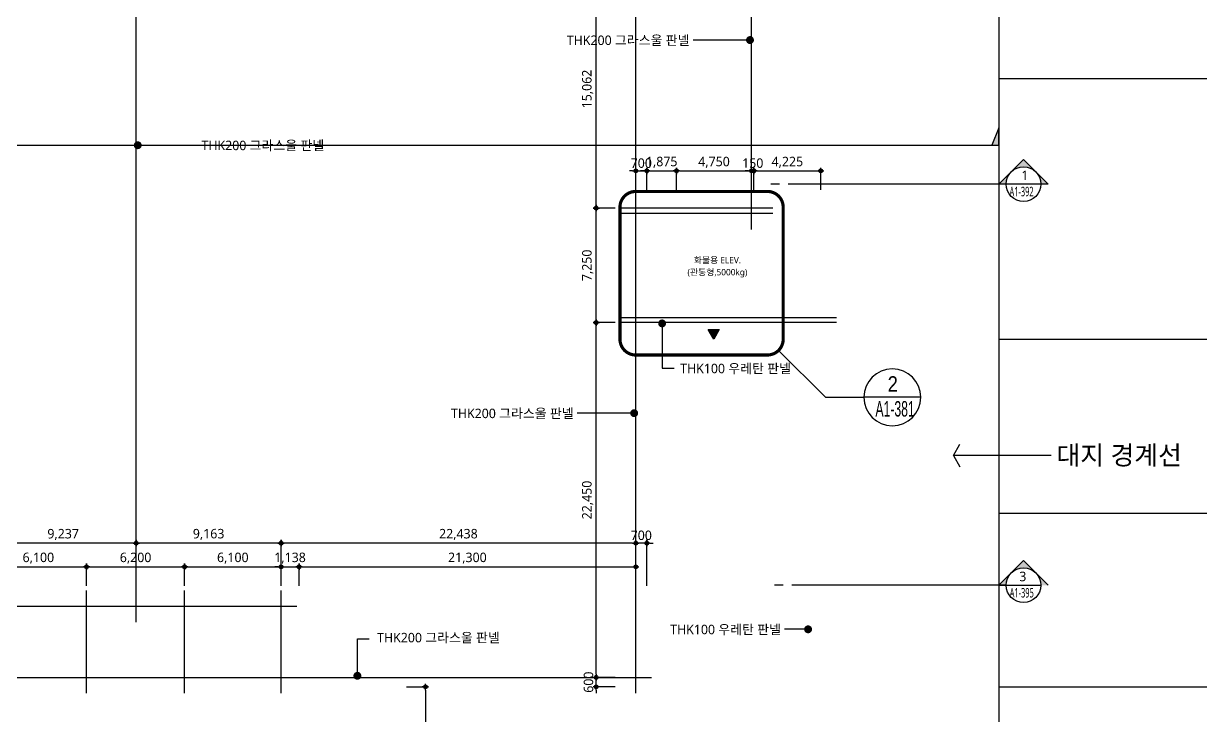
# Model space of a CAD drawing. Header units: millimetres. Extents: x 45782458 to 46215946, y 191740 to 1509539.
# Drawn here: x 46081348 to 46155791, y 1251542 to 1295327 of the extents above; entities that cross this region are included whole.
import ezdxf
from ezdxf.enums import TextEntityAlignment as Align

# ---------------------------------------------------------------- set-up
doc = ezdxf.new("R2010")
doc.units = ezdxf.units.MM
doc.header["$LTSCALE"] = 1000
doc.header["$MEASUREMENT"] = 0
doc.header["$PDSIZE"] = -10
doc.linetypes.add('CEN', pattern=[62, 60, -1, 0, -1])
doc.linetypes.add('SYM$0$DASHDOT', pattern=[1, 0.5, -0.25, 0, -0.25])
doc.layers.get('0').update_dxf_attribs({"linetype": 'CONTINUOUS'})
doc.layers.get('Defpoints').update_dxf_attribs({"color": 171, "linetype": 'CONTINUOUS'})
for name, color, linetype in [('cen', 14, 'CONTINUOUS'), ('Center(AR)', 30, 'CEN'), ('DIM', 7, 'CONTINUOUS'), ('LED', 7, 'CONTINUOUS'), ('NDIM', 7, 'CONTINUOUS'), ('SYM', 7, 'CONTINUOUS'), ('TEXT(MIN)', 7, 'CONTINUOUS'), ('TEXT(노트)', 7, 'CONTINUOUS'), ('구간정리', 6, 'CONTINUOUS'), ('구간정리-TEXT', 3, 'CONTINUOUS')]:
    doc.layers.add(name, color=color, linetype=linetype)
doc.styles.add('CGS', font='cgse', dxfattribs={"bigfont": 'cgs'})
doc.styles.add('SYM$0$ARIAL', font='arial.ttf')
doc.styles.add('SYM$0$돋움', font='', dxfattribs={"width": 0.9})
doc.styles.add('TE', font='malgun_0.ttf')
doc.styles.add('나눔바른고딕', font='NanumBarunGothic.ttf')
doc.styles.get('SYM$0$돋움').set_extended_font_data('Dotum')
doc.dimstyles.new('BA', dxfattribs={"dimscale": 500, "dimtxt": 3, "dimasz": 1, "dimexe": 1, "dimexo": 5, "dimgap": 0.9, "dimtad": 1, "dimdec": 0, "dimdsep": 46, "dimlunit": 6, "dimtxsty": 'TE', "dimblk": 'DDD', "dimcen": 2.5, "dimclrd": 256, "dimclre": 256, "dimclrt": 3, "dimazin": 2, "dimtfac": 1, "dimtdec": 0, "dimtix": 1, "dimtmove": 2, "dimatfit": 3, "dimldrblk": 'DDD', "dimfxl": 1, "dimtolj": 1, "dimtzin": 0, "dimarcsym": 2})
doc.dimstyles.new('NDIM 1200', dxfattribs={"dimscale": 500, "dimtxt": 3, "dimasz": 1, "dimexe": 2, "dimexo": 2, "dimgap": 1, "dimtad": 1, "dimdec": 0, "dimdsep": 46, "dimtxsty": 'CGS', "dimblk": 'DOT0', "dimcen": 1, "dimdle": 8, "dimclrd": 2, "dimclre": 2, "dimclrt": 2, "dimadec": 0, "dimazin": 0, "dimtfac": 1, "dimtdec": 0, "dimtix": 1, "dimtmove": 2, "dimatfit": 3, "dimldrblk": 'DOT0', "dimfxl": 1, "dimtolj": 1, "dimtzin": 0, "dimlwd": -1, "dimlwe": -1, "dimarcsym": 0})

# ---------------------------------------------------------------- blocks, each defined once
blk = doc.blocks.new('A$C04b5f2bb')
at = {"layer": 'SYM', "ltscale": 10000}
h = blk.add_hatch(color=256, dxfattribs=at)
h.dxf.hatch_style = 1
h.paths.add_polyline_path([(2000, 0), (0, 0), (1000, 1732)])
blk.add_lwpolyline([(2000, 0), (0, 0), (1000, 1732), (2000, 0)], dxfattribs=at)
blk = doc.blocks.new('DDD')
at = {"layer": 'DIM', "color": 0}
for p, q in [((-1, 0), (1, 0)), ((0, -1), (0, 1))]:
    blk.add_line(p, q, dxfattribs=at)
for radius in [0.6, 0.3]:
    blk.add_circle((0, 0), radius, dxfattribs=at)
blk = doc.blocks.new('*D472')
at = {"layer": 'Defpoints', "color": 0, "ltscale": 0.4, "transparency": 16777216}
for p in [(46079235, 1262451), (46079235, 1259451), (46088472, 1259451)]:
    blk.add_point(p, dxfattribs=at)
at = {"layer": 'NDIM', "lineweight": -2, "ltscale": 0.4, "transparency": 16777216}
for p, q in [((46079235, 1259751), (46079235, 1262651)), ((46088472, 1259751), (46088472, 1262651)), ((46088272, 1262451), (46079435, 1262451))]:
    blk.add_line(p, q, dxfattribs=at)
at = {"layer": 'NDIM', "lineweight": -2, "ltscale": 0.4, "transparency": 16777216, "xscale": 200, "yscale": 200, "zscale": 200, "rotation": 180}
blk.add_blockref('DDD', (46079235, 1262451), dxfattribs=at)
at = {"layer": 'NDIM', "lineweight": -2, "ltscale": 0.4, "transparency": 16777216, "xscale": 200, "yscale": 200, "zscale": 200}
blk.add_blockref('DDD', (46088472, 1262451), dxfattribs=at)
at = {"layer": 'NDIM', "color": 3, "ltscale": 0.4, "transparency": 16777216, "insert": (46083854, 1262992), "char_height": 600, "attachment_point": 5, "style": 'TE'}
blk.add_mtext('\\A1;9,237', dxfattribs=at)
blk = doc.blocks.new('*D480')
at = {"layer": 'Defpoints', "color": 0, "ltscale": 0.4, "transparency": 16777216}
for p in [(46091535, 1260951), (46085335, 1259451), (46091535, 1259451)]:
    blk.add_point(p, dxfattribs=at)
at = {"layer": 'NDIM', "lineweight": -2, "ltscale": 0.4, "transparency": 16777216}
for p, q in [((46085335, 1259751), (46085335, 1261151)), ((46091535, 1259751), (46091535, 1261151)), ((46085535, 1260951), (46091335, 1260951))]:
    blk.add_line(p, q, dxfattribs=at)
at = {"layer": 'NDIM', "lineweight": -2, "ltscale": 0.4, "transparency": 16777216, "xscale": 200, "yscale": 200, "zscale": 200, "rotation": 180}
blk.add_blockref('DDD', (46085335, 1260951), dxfattribs=at)
at = {"layer": 'NDIM', "lineweight": -2, "ltscale": 0.4, "transparency": 16777216, "xscale": 200, "yscale": 200, "zscale": 200}
blk.add_blockref('DDD', (46091535, 1260951), dxfattribs=at)
at = {"layer": 'NDIM', "color": 3, "ltscale": 0.4, "transparency": 16777216, "insert": (46088435, 1261492), "char_height": 600, "attachment_point": 5, "style": 'TE'}
blk.add_mtext('\\A1;6,200', dxfattribs=at)
blk = doc.blocks.new('*D481')
at = {"layer": 'Defpoints', "color": 0, "ltscale": 0.4, "transparency": 16777216}
for p in [(46085335, 1260951), (46079235, 1259451), (46085335, 1259451)]:
    blk.add_point(p, dxfattribs=at)
at = {"layer": 'NDIM', "lineweight": -2, "ltscale": 0.4, "transparency": 16777216}
for p, q in [((46079235, 1259751), (46079235, 1261151)), ((46085335, 1259751), (46085335, 1261151)), ((46079435, 1260951), (46085135, 1260951))]:
    blk.add_line(p, q, dxfattribs=at)
at = {"layer": 'NDIM', "lineweight": -2, "ltscale": 0.4, "transparency": 16777216, "xscale": 200, "yscale": 200, "zscale": 200, "rotation": 180}
blk.add_blockref('DDD', (46079235, 1260951), dxfattribs=at)
at = {"layer": 'NDIM', "lineweight": -2, "ltscale": 0.4, "transparency": 16777216, "xscale": 200, "yscale": 200, "zscale": 200}
blk.add_blockref('DDD', (46085335, 1260951), dxfattribs=at)
at = {"layer": 'NDIM', "color": 3, "ltscale": 0.4, "transparency": 16777216, "insert": (46082285, 1261493), "char_height": 600, "attachment_point": 5, "style": 'TE'}
blk.add_mtext('\\A1;6,100', dxfattribs=at)
blk = doc.blocks.new('*D482')
at = {"layer": 'Defpoints', "color": 0, "ltscale": 0.4, "transparency": 16777216}
for p in [(46097635, 1260951), (46091535, 1259451), (46097635, 1259451)]:
    blk.add_point(p, dxfattribs=at)
at = {"layer": 'NDIM', "lineweight": -2, "ltscale": 0.4, "transparency": 16777216}
for p, q in [((46091535, 1259751), (46091535, 1261151)), ((46097635, 1259751), (46097635, 1261151)), ((46091735, 1260951), (46097435, 1260951))]:
    blk.add_line(p, q, dxfattribs=at)
at = {"layer": 'NDIM', "lineweight": -2, "ltscale": 0.4, "transparency": 16777216, "xscale": 200, "yscale": 200, "zscale": 200, "rotation": 180}
blk.add_blockref('DDD', (46091535, 1260951), dxfattribs=at)
at = {"layer": 'NDIM', "lineweight": -2, "ltscale": 0.4, "transparency": 16777216, "xscale": 200, "yscale": 200, "zscale": 200}
blk.add_blockref('DDD', (46097635, 1260951), dxfattribs=at)
at = {"layer": 'NDIM', "color": 3, "ltscale": 0.4, "transparency": 16777216, "insert": (46094585, 1261493), "char_height": 600, "attachment_point": 5, "style": 'TE'}
blk.add_mtext('\\A1;6,100', dxfattribs=at)
blk = doc.blocks.new('*D486')
at = {"layer": 'Defpoints', "color": 0, "ltscale": 0.4, "transparency": 16777216}
for p in [(46088472, 1262451), (46088472, 1259451), (46097635, 1259451)]:
    blk.add_point(p, dxfattribs=at)
at = {"layer": 'NDIM', "lineweight": -2, "ltscale": 0.4, "transparency": 16777216}
for p, q in [((46088472, 1259751), (46088472, 1262651)), ((46097635, 1259751), (46097635, 1262651)), ((46097435, 1262451), (46088672, 1262451))]:
    blk.add_line(p, q, dxfattribs=at)
at = {"layer": 'NDIM', "lineweight": -2, "ltscale": 0.4, "transparency": 16777216, "xscale": 200, "yscale": 200, "zscale": 200, "rotation": 180}
blk.add_blockref('DDD', (46088472, 1262451), dxfattribs=at)
at = {"layer": 'NDIM', "lineweight": -2, "ltscale": 0.4, "transparency": 16777216, "xscale": 200, "yscale": 200, "zscale": 200}
blk.add_blockref('DDD', (46097635, 1262451), dxfattribs=at)
at = {"layer": 'NDIM', "color": 3, "ltscale": 0.4, "transparency": 16777216, "insert": (46093054, 1262993), "char_height": 600, "attachment_point": 5, "style": 'TE'}
blk.add_mtext('\\A1;9,163', dxfattribs=at)
blk = doc.blocks.new('*D492')
at = {"layer": 'Defpoints', "color": 0, "ltscale": 0.4, "transparency": 16777216}
for p in [(46098772, 1260951), (46097635, 1259451), (46098772, 1259451)]:
    blk.add_point(p, dxfattribs=at)
at = {"layer": 'NDIM', "lineweight": -2, "ltscale": 0.4, "transparency": 16777216}
for p, q in [((46097635, 1259751), (46097635, 1261151)), ((46098772, 1259751), (46098772, 1261151)), ((46097435, 1260951), (46097235, 1260951)), ((46097635, 1260951), (46098772, 1260951)), ((46098972, 1260951), (46099172, 1260951))]:
    blk.add_line(p, q, dxfattribs=at)
at = {"layer": 'NDIM', "lineweight": -2, "ltscale": 0.4, "transparency": 16777216, "xscale": 200, "yscale": 200, "zscale": 200}
blk.add_blockref('DDD', (46097635, 1260951), dxfattribs=at)
at = {"layer": 'NDIM', "lineweight": -2, "ltscale": 0.4, "transparency": 16777216, "xscale": 200, "yscale": 200, "zscale": 200, "rotation": 180}
blk.add_blockref('DDD', (46098772, 1260951), dxfattribs=at)
at = {"layer": 'NDIM', "color": 3, "ltscale": 0.4, "transparency": 16777216, "insert": (46098204, 1261493), "char_height": 600, "attachment_point": 5, "style": 'TE'}
blk.add_mtext('\\A1;1,138', dxfattribs=at)
blk = doc.blocks.new('*D493')
at = {"layer": 'Defpoints', "color": 0, "ltscale": 0.4, "transparency": 16777216}
for p in [(46097635, 1262451), (46097635, 1259451), (46120072, 1259451)]:
    blk.add_point(p, dxfattribs=at)
at = {"layer": 'NDIM', "lineweight": -2, "ltscale": 0.4, "transparency": 16777216}
for p, q in [((46097635, 1259751), (46097635, 1262651)), ((46120072, 1259751), (46120072, 1262651)), ((46119872, 1262451), (46097835, 1262451))]:
    blk.add_line(p, q, dxfattribs=at)
at = {"layer": 'NDIM', "lineweight": -2, "ltscale": 0.4, "transparency": 16777216, "xscale": 200, "yscale": 200, "zscale": 200, "rotation": 180}
blk.add_blockref('DDD', (46097635, 1262451), dxfattribs=at)
at = {"layer": 'NDIM', "lineweight": -2, "ltscale": 0.4, "transparency": 16777216, "xscale": 200, "yscale": 200, "zscale": 200}
blk.add_blockref('DDD', (46120072, 1262451), dxfattribs=at)
at = {"layer": 'NDIM', "color": 3, "ltscale": 0.4, "transparency": 16777216, "insert": (46108854, 1262992), "char_height": 600, "attachment_point": 5, "style": 'TE'}
blk.add_mtext('\\A1;22,438', dxfattribs=at)
blk = doc.blocks.new('*D494')
at = {"layer": 'Defpoints', "color": 0, "ltscale": 0.4, "transparency": 16777216}
for p in [(46120072, 1262451), (46120072, 1259451), (46120772, 1259451)]:
    blk.add_point(p, dxfattribs=at)
at = {"layer": 'NDIM', "lineweight": -2, "ltscale": 0.4, "transparency": 16777216}
for p, q in [((46120072, 1259751), (46120072, 1262651)), ((46120772, 1259751), (46120772, 1262651)), ((46119872, 1262451), (46119672, 1262451)), ((46120772, 1262451), (46120072, 1262451)), ((46120972, 1262451), (46121172, 1262451))]:
    blk.add_line(p, q, dxfattribs=at)
at = {"layer": 'NDIM', "lineweight": -2, "ltscale": 0.4, "transparency": 16777216, "xscale": 200, "yscale": 200, "zscale": 200}
blk.add_blockref('DDD', (46120072, 1262451), dxfattribs=at)
at = {"layer": 'NDIM', "lineweight": -2, "ltscale": 0.4, "transparency": 16777216, "xscale": 200, "yscale": 200, "zscale": 200, "rotation": 180}
blk.add_blockref('DDD', (46120772, 1262451), dxfattribs=at)
at = {"layer": 'NDIM', "color": 3, "ltscale": 0.4, "transparency": 16777216, "insert": (46120422, 1262941), "char_height": 600, "attachment_point": 5, "style": 'TE'}
blk.add_mtext('\\A1;700', dxfattribs=at)
blk = doc.blocks.new('*D495')
at = {"layer": 'Defpoints', "color": 0, "ltscale": 0.4, "transparency": 16777216}
for p in [(46120072, 1260951), (46098772, 1259451), (46120072, 1259451)]:
    blk.add_point(p, dxfattribs=at)
at = {"layer": 'NDIM', "lineweight": -2, "ltscale": 0.4, "transparency": 16777216}
for p, q in [((46098772, 1259751), (46098772, 1261151)), ((46120072, 1259751), (46120072, 1261151)), ((46098972, 1260951), (46119872, 1260951))]:
    blk.add_line(p, q, dxfattribs=at)
at = {"layer": 'NDIM', "lineweight": -2, "ltscale": 0.4, "transparency": 16777216, "xscale": 200, "yscale": 200, "zscale": 200, "rotation": 180}
blk.add_blockref('DDD', (46098772, 1260951), dxfattribs=at)
at = {"layer": 'NDIM', "lineweight": -2, "ltscale": 0.4, "transparency": 16777216, "xscale": 200, "yscale": 200, "zscale": 200}
blk.add_blockref('DDD', (46120072, 1260951), dxfattribs=at)
at = {"layer": 'NDIM', "color": 3, "ltscale": 0.4, "transparency": 16777216, "insert": (46109422, 1261493), "char_height": 600, "attachment_point": 5, "style": 'TE'}
blk.add_mtext('\\A1;21,300', dxfattribs=at)
blk = doc.blocks.new('*D496')
at = {"layer": 'Defpoints', "color": 0, "ltscale": 0.4, "transparency": 16777216}
for p in [(46117572, 1283651), (46119072, 1283651), (46119072, 1276401)]:
    blk.add_point(p, dxfattribs=at)
at = {"layer": 'NDIM', "lineweight": -2, "ltscale": 0.4, "transparency": 16777216}
for p, q in [((46118772, 1283651), (46117372, 1283651)), ((46117572, 1276601), (46117572, 1283451)), ((46118772, 1276401), (46117372, 1276401))]:
    blk.add_line(p, q, dxfattribs=at)
at = {"layer": 'NDIM', "lineweight": -2, "ltscale": 0.4, "transparency": 16777216, "xscale": 200, "yscale": 200, "zscale": 200}
for p, rotation in [((46117572, 1283651), 90), ((46117572, 1276401), 270)]:
    blk.add_blockref('DDD', p, dxfattribs=dict(at, rotation=rotation))
at = {"layer": 'NDIM', "color": 3, "ltscale": 0.4, "transparency": 16777216, "insert": (46117032, 1280026), "char_height": 600, "attachment_point": 5, "rotation": 90, "style": 'TE'}
blk.add_mtext('\\A1;7,250', dxfattribs=at)
blk = doc.blocks.new('*D498')
at = {"layer": 'Defpoints', "color": 0, "ltscale": 0.4, "transparency": 16777216}
for p in [(46117572, 1298714), (46119072, 1298714), (46119072, 1283651)]:
    blk.add_point(p, dxfattribs=at)
at = {"layer": 'NDIM', "lineweight": -2, "ltscale": 0.4, "transparency": 16777216}
for p, q in [((46118772, 1298714), (46117372, 1298714)), ((46117572, 1283851), (46117572, 1298514)), ((46118772, 1283651), (46117372, 1283651))]:
    blk.add_line(p, q, dxfattribs=at)
at = {"layer": 'NDIM', "lineweight": -2, "ltscale": 0.4, "transparency": 16777216, "xscale": 200, "yscale": 200, "zscale": 200}
for p, rotation in [((46117572, 1298714), 90), ((46117572, 1283651), 270)]:
    blk.add_blockref('DDD', p, dxfattribs=dict(at, rotation=rotation))
at = {"layer": 'NDIM', "color": 3, "ltscale": 0.4, "transparency": 16777216, "insert": (46117030, 1291183), "char_height": 600, "attachment_point": 5, "rotation": 90, "style": 'TE'}
blk.add_mtext('\\A1;15,062', dxfattribs=at)
blk = doc.blocks.new('*D502')
at = {"layer": 'Defpoints', "color": 0, "ltscale": 0.4, "transparency": 16777216}
for p in [(46117572, 1276401), (46119072, 1276401), (46119072, 1253951)]:
    blk.add_point(p, dxfattribs=at)
at = {"layer": 'NDIM', "lineweight": -2, "ltscale": 0.4, "transparency": 16777216}
for p, q in [((46118772, 1276401), (46117372, 1276401)), ((46117572, 1254151), (46117572, 1276201)), ((46118772, 1253951), (46117372, 1253951))]:
    blk.add_line(p, q, dxfattribs=at)
at = {"layer": 'NDIM', "lineweight": -2, "ltscale": 0.4, "transparency": 16777216, "xscale": 200, "yscale": 200, "zscale": 200}
for p, rotation in [((46117572, 1276401), 90), ((46117572, 1253951), 270)]:
    blk.add_blockref('DDD', p, dxfattribs=dict(at, rotation=rotation))
at = {"layer": 'NDIM', "color": 3, "ltscale": 0.4, "transparency": 16777216, "insert": (46117032, 1265176), "char_height": 600, "attachment_point": 5, "rotation": 90, "style": 'TE'}
blk.add_mtext('\\A1;22,450', dxfattribs=at)
blk = doc.blocks.new('*D503')
at = {"layer": 'Defpoints', "color": 0, "ltscale": 0.4, "transparency": 16777216}
for p in [(46117572, 1253951), (46119072, 1253951), (46119072, 1253351)]:
    blk.add_point(p, dxfattribs=at)
at = {"layer": 'NDIM', "lineweight": -2, "ltscale": 0.4, "transparency": 16777216}
for p, q in [((46118772, 1253951), (46117372, 1253951)), ((46117572, 1254151), (46117572, 1254351)), ((46117572, 1253351), (46117572, 1253951)), ((46118772, 1253351), (46117372, 1253351)), ((46117572, 1253151), (46117572, 1252951))]:
    blk.add_line(p, q, dxfattribs=at)
at = {"layer": 'NDIM', "lineweight": -2, "ltscale": 0.4, "transparency": 16777216, "xscale": 200, "yscale": 200, "zscale": 200}
for p, rotation in [((46117572, 1253951), 270), ((46117572, 1253351), 90)]:
    blk.add_blockref('DDD', p, dxfattribs=dict(at, rotation=rotation))
at = {"layer": 'NDIM', "color": 3, "ltscale": 0.4, "transparency": 16777216, "insert": (46117082, 1253651), "char_height": 600, "attachment_point": 5, "rotation": 90, "style": 'TE'}
blk.add_mtext('\\A1;600', dxfattribs=at)
blk = doc.blocks.new('*D507')
at = {"layer": 'Defpoints', "color": 0, "ltscale": 0.4, "transparency": 16777216}
for p in [(46120772, 1286001), (46120072, 1284501), (46120772, 1284501)]:
    blk.add_point(p, dxfattribs=at)
at = {"layer": 'NDIM', "lineweight": -2, "ltscale": 0.4, "transparency": 16777216}
for p, q in [((46119872, 1286001), (46119672, 1286001)), ((46120072, 1284801), (46120072, 1286201)), ((46120072, 1286001), (46120772, 1286001)), ((46120772, 1284801), (46120772, 1286201)), ((46120972, 1286001), (46121172, 1286001))]:
    blk.add_line(p, q, dxfattribs=at)
at = {"layer": 'NDIM', "lineweight": -2, "ltscale": 0.4, "transparency": 16777216, "xscale": 200, "yscale": 200, "zscale": 200}
blk.add_blockref('DDD', (46120072, 1286001), dxfattribs=at)
at = {"layer": 'NDIM', "lineweight": -2, "ltscale": 0.4, "transparency": 16777216, "xscale": 200, "yscale": 200, "zscale": 200, "rotation": 180}
blk.add_blockref('DDD', (46120772, 1286001), dxfattribs=at)
at = {"layer": 'NDIM', "color": 3, "ltscale": 0.4, "transparency": 16777216, "insert": (46120422, 1286491), "char_height": 600, "attachment_point": 5, "style": 'TE'}
blk.add_mtext('\\A1;700', dxfattribs=at)
blk = doc.blocks.new('*D508')
at = {"layer": 'Defpoints', "color": 0, "ltscale": 0.4, "transparency": 16777216}
for p in [(46122647, 1286001), (46120772, 1284501), (46122647, 1284501)]:
    blk.add_point(p, dxfattribs=at)
at = {"layer": 'NDIM', "lineweight": -2, "ltscale": 0.4, "transparency": 16777216}
for p, q in [((46120572, 1286001), (46120372, 1286001)), ((46120772, 1284801), (46120772, 1286201)), ((46120772, 1286001), (46122647, 1286001)), ((46122647, 1284801), (46122647, 1286201)), ((46122847, 1286001), (46123047, 1286001))]:
    blk.add_line(p, q, dxfattribs=at)
at = {"layer": 'NDIM', "lineweight": -2, "ltscale": 0.4, "transparency": 16777216, "xscale": 200, "yscale": 200, "zscale": 200}
blk.add_blockref('DDD', (46120772, 1286001), dxfattribs=at)
at = {"layer": 'NDIM', "lineweight": -2, "ltscale": 0.4, "transparency": 16777216, "xscale": 200, "yscale": 200, "zscale": 200, "rotation": 180}
blk.add_blockref('DDD', (46122647, 1286001), dxfattribs=at)
at = {"layer": 'NDIM', "color": 3, "ltscale": 0.4, "transparency": 16777216, "insert": (46121710, 1286543), "char_height": 600, "attachment_point": 5, "style": 'TE'}
blk.add_mtext('\\A1;1,875', dxfattribs=at)
blk = doc.blocks.new('*D509')
at = {"layer": 'Defpoints', "color": 0, "ltscale": 0.4, "transparency": 16777216}
for p in [(46127547, 1286001), (46127397, 1284501), (46127547, 1284501)]:
    blk.add_point(p, dxfattribs=at)
at = {"layer": 'NDIM', "lineweight": -2, "ltscale": 0.4, "transparency": 16777216}
for p, q in [((46127197, 1286001), (46126997, 1286001)), ((46127397, 1284801), (46127397, 1286201)), ((46127397, 1286001), (46127547, 1286001)), ((46127547, 1284801), (46127547, 1286201)), ((46127747, 1286001), (46127947, 1286001))]:
    blk.add_line(p, q, dxfattribs=at)
at = {"layer": 'NDIM', "lineweight": -2, "ltscale": 0.4, "transparency": 16777216, "xscale": 200, "yscale": 200, "zscale": 200}
blk.add_blockref('DDD', (46127397, 1286001), dxfattribs=at)
at = {"layer": 'NDIM', "lineweight": -2, "ltscale": 0.4, "transparency": 16777216, "xscale": 200, "yscale": 200, "zscale": 200, "rotation": 180}
blk.add_blockref('DDD', (46127547, 1286001), dxfattribs=at)
at = {"layer": 'NDIM', "color": 3, "ltscale": 0.4, "transparency": 16777216, "insert": (46127472, 1286493), "char_height": 600, "attachment_point": 5, "style": 'TE'}
blk.add_mtext('\\A1;150', dxfattribs=at)
blk = doc.blocks.new('*D510')
at = {"layer": 'Defpoints', "color": 0, "ltscale": 0.4, "transparency": 16777216}
for p in [(46127397, 1286001), (46122647, 1284501), (46127397, 1284501)]:
    blk.add_point(p, dxfattribs=at)
at = {"layer": 'NDIM', "lineweight": -2, "ltscale": 0.4, "transparency": 16777216}
for p, q in [((46122647, 1284801), (46122647, 1286201)), ((46122847, 1286001), (46127197, 1286001)), ((46127397, 1284801), (46127397, 1286201))]:
    blk.add_line(p, q, dxfattribs=at)
at = {"layer": 'NDIM', "lineweight": -2, "ltscale": 0.4, "transparency": 16777216, "xscale": 200, "yscale": 200, "zscale": 200, "rotation": 180}
blk.add_blockref('DDD', (46122647, 1286001), dxfattribs=at)
at = {"layer": 'NDIM', "lineweight": -2, "ltscale": 0.4, "transparency": 16777216, "xscale": 200, "yscale": 200, "zscale": 200}
blk.add_blockref('DDD', (46127397, 1286001), dxfattribs=at)
at = {"layer": 'NDIM', "color": 3, "ltscale": 0.4, "transparency": 16777216, "insert": (46125022, 1286542), "char_height": 600, "attachment_point": 5, "style": 'TE'}
blk.add_mtext('\\A1;4,750', dxfattribs=at)
blk = doc.blocks.new('*D511')
at = {"layer": 'Defpoints', "color": 0, "ltscale": 0.4, "transparency": 16777216}
for p in [(46131772, 1286001), (46127547, 1284501), (46131772, 1284501)]:
    blk.add_point(p, dxfattribs=at)
at = {"layer": 'NDIM', "lineweight": -2, "ltscale": 0.4, "transparency": 16777216}
for p, q in [((46127547, 1284801), (46127547, 1286201)), ((46127747, 1286001), (46131572, 1286001)), ((46131772, 1284801), (46131772, 1286201))]:
    blk.add_line(p, q, dxfattribs=at)
at = {"layer": 'NDIM', "lineweight": -2, "ltscale": 0.4, "transparency": 16777216, "xscale": 200, "yscale": 200, "zscale": 200, "rotation": 180}
blk.add_blockref('DDD', (46127547, 1286001), dxfattribs=at)
at = {"layer": 'NDIM', "lineweight": -2, "ltscale": 0.4, "transparency": 16777216, "xscale": 200, "yscale": 200, "zscale": 200}
blk.add_blockref('DDD', (46131772, 1286001), dxfattribs=at)
at = {"layer": 'NDIM', "color": 3, "ltscale": 0.4, "transparency": 16777216, "insert": (46129660, 1286542), "char_height": 600, "attachment_point": 5, "style": 'TE'}
blk.add_mtext('\\A1;4,225', dxfattribs=at)
blk = doc.blocks.new('*D947')
at = {"layer": 'Defpoints', "color": 0, "ltscale": 0.4, "transparency": 16777216}
for p in [(46105272, 1253351), (46105297, 1244526), (46106772, 1244526)]:
    blk.add_point(p, dxfattribs=at)
at = {"layer": 'NDIM', "lineweight": -2, "ltscale": 0.4, "transparency": 16777216}
for p, q in [((46105572, 1253351), (46106972, 1253351)), ((46106772, 1253151), (46106772, 1244726)), ((46105597, 1244526), (46106972, 1244526))]:
    blk.add_line(p, q, dxfattribs=at)
at = {"layer": 'NDIM', "lineweight": -2, "ltscale": 0.4, "transparency": 16777216, "xscale": 200, "yscale": 200, "zscale": 200}
for p, rotation in [((46106772, 1253351), 90), ((46106772, 1244526), 270)]:
    blk.add_blockref('DDD', p, dxfattribs=dict(at, rotation=rotation))
at = {"layer": 'NDIM', "color": 3, "ltscale": 0.4, "transparency": 16777216, "insert": (46106232, 1248939), "char_height": 600, "attachment_point": 5, "rotation": 90, "style": 'TE'}
blk.add_mtext('\\A1;8,825', dxfattribs=at)
blk = doc.blocks.new('DOT0')
blk.add_line((-3, 0), (3, 0))
at = {"color": 6}
blk.add_circle((0, 0), 0.75, dxfattribs=at)
blk = doc.blocks.new('SYM$0$det-tar-wi')
at = {"layer": '구간정리', "ltscale": 0.2}
blk.add_line((0, 0), (11, 0), dxfattribs=at)
blk.add_circle((5.5, 0), 5.5, dxfattribs=at)
at = {"layer": '구간정리-TEXT', "color": 3, "style": 'SYM$0$ARIAL'}
blk.add_attdef('2', text='', height=3, dxfattribs=at).set_placement((5.5, 2.58), align=Align.MIDDLE_CENTER)
at = {"layer": '구간정리-TEXT', "color": 3, "style": 'SYM$0$ARIAL', "width": 0.6}
blk.add_attdef('A1.00', text='', height=3, dxfattribs=at).set_placement((5.57, -2.22), align=Align.MIDDLE_CENTER)

msp = doc.modelspace()

# ---------------------------------------------------------------- hatches: boundary and pattern name
at = {"layer": 'SYM'}
msp.add_hatch(color=256, dxfattribs=at).paths.add_polyline_path([(46143042.2, 1288726.3), (46142602.2, 1287626.3), (46143042.2, 1287626.3)])
h = msp.add_hatch(color=256, dxfattribs=at)
h.paths.add_polyline_path([(46144597.8, 1286724.2), (46145375.7, 1285946.4, 0.4142136), (46143820, 1285946.4)])
h.paths.add_polyline_path([(46145375.7, 1285946.4), (46146153.5, 1285168.5), (46145697.8, 1285168.5, 0.1989124)])
h.paths.add_polyline_path([(46143820, 1285946.4, 0.1989124), (46143497.8, 1285168.5), (46143042.2, 1285168.5)])
h = msp.add_hatch(color=256, dxfattribs=at)
h.paths.add_polyline_path([(46144597.8, 1261338.8), (46143820, 1260560.9, -0.4142136), (46145375.7, 1260560.9)])
h.paths.add_polyline_path([(46143820, 1260560.9), (46143042.2, 1259783.1), (46143497.8, 1259783.1, -0.1989124)])
h.paths.add_polyline_path([(46145375.7, 1260560.9, -0.1989124), (46145697.8, 1259783.1), (46146153.5, 1259783.1)])

# ---------------------------------------------------------------- linework, layer by layer
for p, q in [((46145697.8, 1285168.5), (46143497.8, 1285168.5)), ((46143497.8, 1259783.1), (46145697.8, 1259783.1))]:
    msp.add_line(p, q)
at = {"layer": 'cen', "ltscale": 10000}
for p, q in [((46143042.2, 1291851.3), (46172222.3, 1291851.3)), ((46128747.3, 1283301.3), (46119072.3, 1283301.3)), ((46132772.3, 1276701.3), (46119072.3, 1276701.3)), ((46143042.2, 1275351.3), (46172222.3, 1275351.3)), ((46143042.2, 1264351.3), (46172222.3, 1264351.3)), ((46143042.2, 1253351.3), (46172222.3, 1253351.3))]:
    msp.add_line(p, q, dxfattribs=at)
at = {"layer": 'Center(AR)'}
for p, q in [((46088472.3, 1257451.3), (46088472.3, 1321301.3)), ((46120072.3, 1252951.3), (46120072.3, 1321301.3)), ((46127397.3, 1282301.3), (46127397.3, 1299713.8)), ((46128747.3, 1283651.3), (46119072.3, 1283651.3)), ((46132772.3, 1276401.3), (46119072.3, 1276401.3)), ((46085334.8, 1252951.3), (46085334.8, 1259451.3)), ((46091534.8, 1252951.3), (46091534.8, 1259451.3)), ((46097634.8, 1252951.3), (46097634.8, 1259451.3)), ((46078234.8, 1258451.3), (46098634.8, 1258451.3)), ((46018772.4, 1253951.3), (46121072.3, 1253951.3))]:
    msp.add_line(p, q, dxfattribs=at)
at = {"layer": 'Defpoints'}
msp.add_line((46018772.3, 1287626.3), (46143042.2, 1287626.3), dxfattribs=at)
msp.add_lwpolyline([(46143042.2, 1210490.2), (46018772.3, 1210490.2), (46018772.3, 1326690.2), (46143042.2, 1326690.2)], close=True, dxfattribs=at)
at = {"layer": 'LED', "ltscale": 10000}
for p, q in [((46121739.8, 1273515.7), (46122493.9, 1273515.7)), ((46102463.9, 1256396), (46103217.9, 1256396))]:
    msp.add_line(p, q, dxfattribs=at)
at = {"layer": 'LED'}
for points in [[(46140168.5, 1267998.2), (46140579.9, 1268710.8)], [(46146355.9, 1267998.2), (46140168.5, 1267998.2), (46140579.9, 1267285.6)]]:
    msp.add_lwpolyline(points, dxfattribs=at)
at = {"layer": 'SYM'}
for p, q in [((46143042.2, 1288726.3), (46142602.2, 1287626.3)), ((46143042.2, 1287626.3), (46143042.2, 1288726.3)), ((46128792.2, 1287626.3), (46129342.2, 1287626.3)), ((46129892.2, 1287626.3), (46143042.2, 1287626.3)), ((46143042.2, 1285168.5), (46144597.8, 1286724.2)), ((46146153.5, 1285168.5), (46144597.8, 1286724.2)), ((46129158.2, 1285168.5), (46128608.2, 1285168.5)), ((46143497.8, 1285168.5), (46129708.2, 1285168.5)), ((46146153.5, 1285168.5), (46145697.8, 1285168.5)), ((46143042.2, 1259783.1), (46144597.8, 1261338.8)), ((46146153.5, 1259783.1), (46144597.8, 1261338.8)), ((46129401.4, 1259783.1), (46128851.4, 1259783.1)), ((46143497.8, 1259783.1), (46129951.4, 1259783.1)), ((46143042.2, 1259783.1), (46143497.8, 1259783.1))]:
    msp.add_line(p, q, dxfattribs=at)
for centre in [(46144597.8, 1285168.5), (46144597.8, 1259783.1)]:
    msp.add_circle(centre, 1100, dxfattribs=at)
at = {"layer": '구간정리', "linetype": 'SYM$0$DASHDOT', "ltscale": 2, "const_width": 200}
msp.add_lwpolyline([(46120072.3, 1284701.3), (46128397.3, 1284701.3, -0.4142136), (46129397.3, 1283701.3), (46129397.3, 1275351.3, -0.4142136), (46128397.3, 1274351.3), (46120072.3, 1274351.3, -0.4142136), (46119072.3, 1275351.3), (46119072.3, 1283701.3, -0.4142136)], format="xyb", close=True, dxfattribs=at)
at = {"layer": '구간정리', "ltscale": 0.2}
msp.add_lwpolyline([(46129104.4, 1274644.2), (46132074.3, 1271674.4), (46134500.6, 1271674.4)], dxfattribs=at)

# ---------------------------------------------------------------- block references
at = {"ltscale": 10000, "xscale": 0.35, "yscale": 0.35, "zscale": 0.35, "rotation": 299.9999999999591}
msp.add_blockref('A$C04b5f2bb', (46124657.3, 1275957.6), dxfattribs=at)
at = {"layer": '구간정리'}
ref = msp.add_blockref('SYM$0$det-tar-wi', (46138100.6, 1271674.4), dxfattribs=dict(at, xscale=-327.2727272727273, yscale=327.2727272727273, zscale=327.2727272727273))
ref.add_attrib('A1.00', 'A1-381', dxfattribs={"layer": '구간정리-TEXT', "color": 3, "height": 981.82, "style": 'SYM$0$돋움', "width": 0.6}).set_placement((46136475.2, 1270946.8), align=Align.MIDDLE_CENTER)
ref.add_attrib('2', '2', dxfattribs={"layer": '구간정리-TEXT', "color": 3, "height": 981.8, "style": 'SYM$0$돋움', "width": 0.9}).set_placement((46136328.2, 1272519.8), align=Align.MIDDLE_CENTER)

# ---------------------------------------------------------------- texts
at = {"layer": 'TEXT(MIN)', "style": '나눔바른고딕'}
for s, p in [('THK200 그라스울 판넬', (46123472.3, 1294267.8)), ('THK200 그라스울 판넬', (46100365.4, 1287614.1)), ('THK100 우레탄 판넬', (46129888.7, 1273498.3)), ('THK200 그라스울 판넬', (46116147.3, 1270657.1)), ('THK100 우레탄 판넬', (46129257, 1256982.6)), ('THK200 그라스울 판넬', (46111473.5, 1256468.3))]:
    msp.add_text(s, height=600, dxfattribs=at).set_placement(p, align=Align.MIDDLE_RIGHT)
at = {"layer": 'TEXT(노트)', "style": '나눔바른고딕'}
for s, height, p in [('1', 600, (46144464.5, 1285425.7)), ('대지 경계선', 1200, (46146680.9, 1267407.5)), ('3', 600, (46144332.6, 1260040.3))]:
    msp.add_text(s, height=height, dxfattribs=at).set_placement(p)
at = {"layer": 'TEXT(노트)', "style": '나눔바른고딕', "width": 0.6}
for s, p in [('A1-392', (46143712.8, 1284395.3)), ('A1-395', (46143724.8, 1259009.9))]:
    msp.add_text(s, height=600, dxfattribs=at).set_placement(p)
at = {"layer": 'TEXT(노트)', "style": '나눔바른고딕'}
for s, p in [('화물용 ELEV.', (46125236.1, 1280365.2)), ('(관통형,5000kg)', (46125236.1, 1279561.8))]:
    msp.add_text(s, height=400, dxfattribs=at).set_placement(p, align=Align.MIDDLE)

# ---------------------------------------------------------------- dimensions: what is measured, and where the dimension line sits
at = {"layer": 'NDIM', "ltscale": 0.4}
for base, p1, p2, angle, picture, middle in [((46117572.3106801, 1298713.8427281), (46119072.3106778, 1283651.3427281), (46119072.3106778, 1298713.8427281), 90, '*D498', (46117030.3541583, 1291182.592728)), ((46117572.3, 1283651.3), (46119072.3, 1276401.3), (46119072.3, 1283651.3), 90, '*D496', (46117032, 1280026.3)), ((46117572.3, 1276401.3), (46119072.3, 1253951.3), (46119072.3, 1276401.3), 90, '*D502', (46117032, 1265176.3)), ((46079234.8106778, 1262451.3414708), (46088472.3106778, 1259451.3414708), (46079234.8106778, 1259451.3414708), 180, '*D472', (46083853.5606778, 1262991.6675577)), ((46088472.3106778, 1262451.3414708), (46097634.8106778, 1259451.3414708), (46088472.3106778, 1259451.3414708), 180, '*D486', (46093053.5606778, 1262993.2979925)), ((46097634.8106778, 1262451.3414708), (46120072.3106778, 1259451.3414708), (46097634.8106778, 1259451.3414708), 180, '*D493', (46108853.5606778, 1262991.6675577)), ((46120072.3, 1262451.3), (46120772.3, 1259451.3), (46120072.3, 1259451.3), 180, '*D494', (46120422.3, 1262941.3)), ((46085334.8, 1260951.3), (46079234.8, 1259451.3), (46085334.8, 1259451.3), 0, '*D481', (46082284.8, 1261493.3)), ((46091534.8, 1260951.3), (46085334.8, 1259451.3), (46091534.8, 1259451.3), 0, '*D480', (46088434.8, 1261491.7)), ((46097634.8, 1260951.3), (46091534.8, 1259451.3), (46097634.8, 1259451.3), 0, '*D482', (46094584.8, 1261493.3)), ((46098772.3106778, 1260951.3414708), (46097634.8106778, 1259451.3414708), (46098772.3106778, 1259451.3414708), 0, '*D492', (46098203.5606778, 1261493.2979925)), ((46120072.3, 1260951.3), (46098772.3, 1259451.3), (46120072.3, 1259451.3), 0, '*D495', (46109422.3, 1261493.3)), ((46117572.3, 1253951.3), (46119072.3, 1253351.3), (46119072.3, 1253951.3), 90, '*D503', (46117082.3, 1253651.3)), ((46106772.3, 1244526.3), (46105272, 1253351.3), (46105297.3, 1244526.3), 270, '*D947', (46106232, 1248938.8))]:
    dim = msp.add_linear_dim(base=base, p1=p1, p2=p2, angle=angle, dimstyle='BA', override={"dimscale": 200, "dimexo": 1.5}, dxfattribs=at)
    dim.commit()
    dim.dimension.update_dxf_attribs({"geometry": picture, "text_midpoint": middle})
for base, p1, p2, picture, middle in [((46120772.3, 1286001.3), (46120072.3, 1284501.3), (46120772.3, 1284501.3), '*D507', (46120422.3, 1286491.3)), ((46122647.3, 1286001.3), (46120772.3, 1284501.3), (46122647.3, 1284501.3), '*D508', (46121709.8, 1286543.3)), ((46127397.3, 1286001.3), (46122647.3, 1284501.3), (46127397.3, 1284501.3), '*D510', (46125022.3, 1286541.7)), ((46127547.3, 1286001.3), (46127397.3, 1284501.3), (46127547.3, 1284501.3), '*D509', (46127472.3, 1286493)), ((46131772.3, 1286001.3), (46127547.3, 1284501.3), (46131772.3, 1284501.3), '*D511', (46129659.8, 1286541.7))]:
    dim = msp.add_linear_dim(base=base, p1=p1, p2=p2, dimstyle='BA', override={"dimscale": 200, "dimexo": 1.5}, dxfattribs=at)
    dim.commit()
    dim.dimension.update_dxf_attribs({"geometry": picture, "text_midpoint": middle})

# ---------------------------------------------------------------- leaders
at = {"layer": 'LED', "ltscale": 10000}
for points in [[(46127297.3, 1294280.1), (46123694.9, 1294280.1)], [(46088572.3, 1287626.3), (46092174.7, 1287626.3)], [(46121739.8, 1276351.3), (46121739.8, 1273515.7)], [(46119972.3, 1270669.4), (46116369.9, 1270669.4)], [(46130972.3, 1256994.9), (46129479.6, 1256994.9)], [(46102463.9, 1254051.3), (46102463.9, 1256396)]]:
    msp.add_leader(points, dimstyle='NDIM 1200', override={"dimasz": 1, "dimtad": 0, "dimclrd": 256, "dimldrblk": 'Dot'}, dxfattribs=at)

doc.saveas('drawing.dxf')
